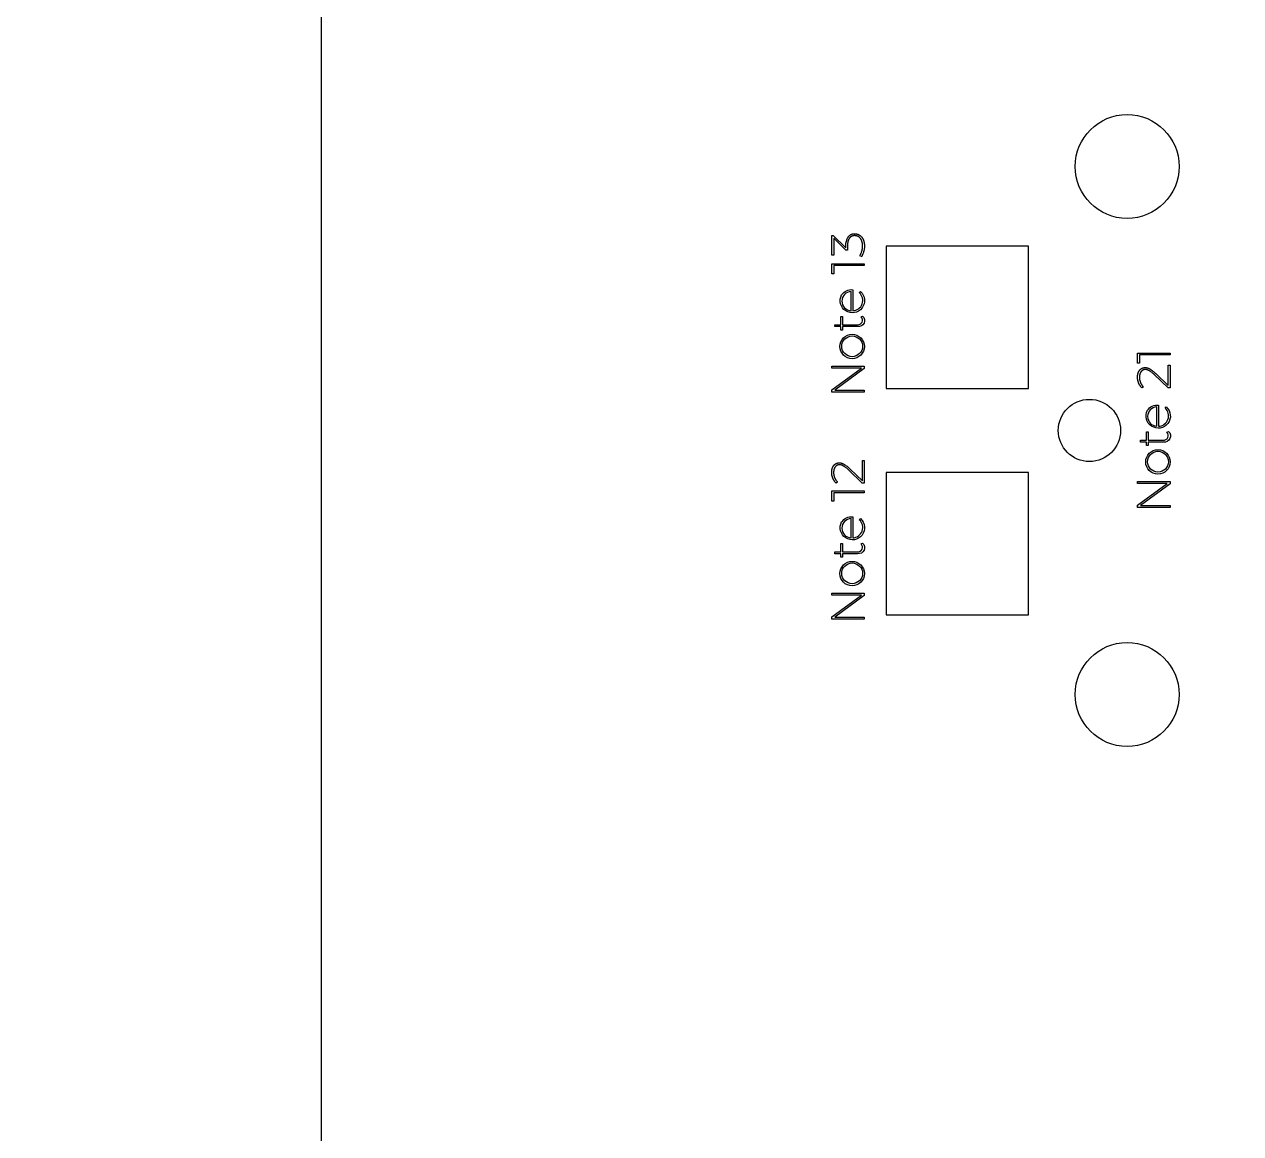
# Model space of a CAD drawing. Header units: millimetres. Extents: x 392 to 1349, y 886 to 1236.
# Drawn here: x 957 to 1038.9, y 1018.3 to 1093 of the extents above; entities that cross this region are included whole.
import ezdxf

# ---------------------------------------------------------------- set-up
doc = ezdxf.new("R2010")
doc.units = ezdxf.units.MM
doc.header["$MEASUREMENT"] = 0
doc.layers.add('Fab 3$Electronics$CUT3', color=3, linetype='Continuous', true_color=0x00ff00)
doc.layers.add('Fab 3$Electronics$ENGRAVE3', color=25, linetype='Continuous', true_color=0x996633)

msp = doc.modelspace()

# ---------------------------------------------------------------- linework, layer by layer
at = {"layer": 'Fab 3$Electronics$CUT3'}
msp.add_lwpolyline([(977.008, 916.164), (1100.844, 916.164, 0.414214), (1120.844, 936.164), (1120.844, 1195.164, 0.414214), (1100.844, 1215.164), (977.008, 1215.164, 0.414214), (957.008, 1195.164), (957.008, 1188.164, 0.414214), (967.008, 1178.164, -0.414214), (977.008, 1168.164), (977.008, 963.164, -0.414214), (967.008, 953.164, 0.414214), (957.008, 943.164), (957.008, 936.164, 0.414214)], format="xyb", close=True, dxfattribs=at)
msp.add_lwpolyline([(977.008, 916.164), (1100.844, 916.164, 0.414214), (1120.844, 936.164), (1120.844, 1195.164, 0.414214), (1100.844, 1215.164), (977.008, 1215.164, 0.414214), (957.008, 1195.164), (957.008, 1188.164, 0.414214), (967.008, 1178.164, -0.414214), (977.008, 1168.164), (977.008, 963.164, -0.414214), (967.008, 953.164, 0.414214), (957.008, 943.164), (957.008, 936.164, 0.414214)], format="xyb", close=True, dxfattribs=at)
for points in [[(1024.643, 1068.49), (1024.643, 1078.078), (1015.055, 1078.078), (1015.055, 1068.49)], [(1024.643, 1053.25), (1024.643, 1062.838), (1015.055, 1062.838), (1015.055, 1053.25)]]:
    msp.add_lwpolyline(points, close=True, dxfattribs=at)
for centre, radius in [((1031.279, 1083.444), 3.5), ((1028.739, 1065.664), 2.095), ((1031.279, 1047.884), 3.5)]:
    msp.add_circle(centre, radius, dxfattribs=at)
at = {"layer": 'Fab 3$Electronics$ENGRAVE3'}
for points in [[(1012.496, 1078.696), (1012.506, 1078.71), (1012.516, 1078.722), (1012.526, 1078.735), (1012.536, 1078.747), (1012.547, 1078.759), (1012.558, 1078.77), (1012.569, 1078.78), (1012.58, 1078.791), (1012.591, 1078.801), (1012.603, 1078.81), (1012.615, 1078.819), (1012.627, 1078.828), (1012.639, 1078.836), (1012.652, 1078.844), (1012.665, 1078.851), (1012.678, 1078.858), (1012.691, 1078.865), (1012.704, 1078.871), (1012.718, 1078.877), (1012.732, 1078.882), (1012.746, 1078.887), (1012.76, 1078.891), (1012.775, 1078.895), (1012.79, 1078.899), (1012.805, 1078.902), (1012.82, 1078.905), (1012.835, 1078.907), (1012.851, 1078.909), (1012.867, 1078.91), (1012.883, 1078.911), (1012.899, 1078.912), (1012.916, 1078.912), (1012.94, 1078.912), (1012.964, 1078.911), (1012.988, 1078.909), (1013.011, 1078.906), (1013.023, 1078.904), (1013.034, 1078.902), (1013.046, 1078.9), (1013.057, 1078.898), (1013.068, 1078.896), (1013.08, 1078.893), (1013.091, 1078.89), (1013.102, 1078.887), (1013.113, 1078.884), (1013.123, 1078.881), (1013.134, 1078.877), (1013.145, 1078.873), (1013.155, 1078.869), (1013.166, 1078.865), (1013.176, 1078.86), (1013.187, 1078.856), (1013.197, 1078.851), (1013.207, 1078.846), (1013.217, 1078.841), (1013.227, 1078.836), (1013.237, 1078.83), (1013.247, 1078.824), (1013.256, 1078.818), (1013.266, 1078.812), (1013.276, 1078.806), (1013.285, 1078.799), (1013.294, 1078.793), (1013.303, 1078.786), (1013.312, 1078.779), (1013.321, 1078.771), (1013.33, 1078.764), (1013.338, 1078.757), (1013.347, 1078.749), (1013.355, 1078.741), (1013.363, 1078.733), (1013.371, 1078.725), (1013.379, 1078.716), (1013.387, 1078.708), (1013.395, 1078.699), (1013.402, 1078.69), (1013.409, 1078.681), (1013.417, 1078.672), (1013.424, 1078.662), (1013.431, 1078.653), (1013.444, 1078.633), (1013.457, 1078.613), (1013.47, 1078.592), (1013.482, 1078.57), (1013.493, 1078.547), (1013.504, 1078.524), (1013.514, 1078.5), (1013.524, 1078.476), (1013.533, 1078.451), (1013.541, 1078.426), (1013.548, 1078.4), (1013.555, 1078.374), (1013.562, 1078.347), (1013.567, 1078.32), (1013.572, 1078.292), (1013.576, 1078.264), (1013.58, 1078.235), (1013.583, 1078.206), (1013.585, 1078.176), (1013.587, 1078.145), (1013.588, 1078.114), (1013.588, 1078.083), (1013.588, 1078.035), (1013.585, 1077.988), (1013.581, 1077.94), (1013.575, 1077.892), (1013.568, 1077.845), (1013.558, 1077.797), (1013.548, 1077.75), (1013.535, 1077.703), (1013.521, 1077.656), (1013.506, 1077.611), (1013.49, 1077.567), (1013.481, 1077.546), (1013.473, 1077.525), (1013.463, 1077.504), (1013.454, 1077.484), (1013.444, 1077.464), (1013.434, 1077.444), (1013.424, 1077.425), (1013.413, 1077.406), (1013.402, 1077.388), (1013.391, 1077.369), (1013.279, 1077.432), (1013.289, 1077.449), (1013.299, 1077.465), (1013.309, 1077.483), (1013.319, 1077.5), (1013.328, 1077.518), (1013.337, 1077.536), (1013.346, 1077.555), (1013.354, 1077.573), (1013.363, 1077.592), (1013.371, 1077.612), (1013.386, 1077.651), (1013.4, 1077.692), (1013.413, 1077.734), (1013.419, 1077.755), (1013.425, 1077.777), (1013.43, 1077.798), (1013.435, 1077.82), (1013.439, 1077.841), (1013.444, 1077.863), (1013.447, 1077.884), (1013.451, 1077.906), (1013.454, 1077.927), (1013.456, 1077.949), (1013.458, 1077.971), (1013.46, 1077.992), (1013.461, 1078.014), (1013.462, 1078.036), (1013.463, 1078.058), (1013.463, 1078.08), (1013.463, 1078.12), (1013.461, 1078.159), (1013.458, 1078.197), (1013.454, 1078.234), (1013.452, 1078.252), (1013.449, 1078.27), (1013.446, 1078.287), (1013.442, 1078.305), (1013.439, 1078.322), (1013.435, 1078.339), (1013.431, 1078.355), (1013.426, 1078.371), (1013.422, 1078.387), (1013.417, 1078.403), (1013.411, 1078.418), (1013.406, 1078.433), (1013.4, 1078.448), (1013.394, 1078.463), (1013.387, 1078.477), (1013.38, 1078.491), (1013.373, 1078.505), (1013.366, 1078.519), (1013.358, 1078.532), (1013.351, 1078.545), (1013.342, 1078.558), (1013.334, 1078.57), (1013.325, 1078.583), (1013.316, 1078.595), (1013.307, 1078.606), (1013.297, 1078.618), (1013.288, 1078.628), (1013.278, 1078.639), (1013.268, 1078.649), (1013.258, 1078.659), (1013.247, 1078.668), (1013.237, 1078.677), (1013.226, 1078.686), (1013.215, 1078.694), (1013.204, 1078.702), (1013.193, 1078.71), (1013.181, 1078.717), (1013.169, 1078.724), (1013.158, 1078.73), (1013.146, 1078.737), (1013.133, 1078.742), (1013.121, 1078.748), (1013.108, 1078.753), (1013.096, 1078.757), (1013.083, 1078.762), (1013.069, 1078.765), (1013.056, 1078.769), (1013.043, 1078.772), (1013.029, 1078.775), (1013.015, 1078.777), (1013.001, 1078.779), (1012.987, 1078.781), (1012.972, 1078.782), (1012.958, 1078.783), (1012.943, 1078.784), (1012.928, 1078.784), (1012.913, 1078.784), (1012.899, 1078.783), (1012.884, 1078.782), (1012.87, 1078.781), (1012.856, 1078.779), (1012.843, 1078.777), (1012.829, 1078.775), (1012.816, 1078.772), (1012.803, 1078.769), (1012.791, 1078.766), (1012.778, 1078.762), (1012.766, 1078.758), (1012.754, 1078.753), (1012.742, 1078.748), (1012.73, 1078.743), (1012.719, 1078.737), (1012.708, 1078.731), (1012.697, 1078.725), (1012.686, 1078.718), (1012.675, 1078.711), (1012.665, 1078.704), (1012.655, 1078.696), (1012.645, 1078.688), (1012.636, 1078.679), (1012.626, 1078.67), (1012.617, 1078.661), (1012.608, 1078.651), (1012.599, 1078.641), (1012.591, 1078.631), (1012.582, 1078.62), (1012.574, 1078.609), (1012.567, 1078.598), (1012.559, 1078.586), (1012.552, 1078.574), (1012.544, 1078.561), (1012.538, 1078.549), (1012.531, 1078.536), (1012.525, 1078.523), (1012.518, 1078.509), (1012.512, 1078.495), (1012.507, 1078.481), (1012.501, 1078.467), (1012.496, 1078.452), (1012.491, 1078.437), (1012.487, 1078.421), (1012.482, 1078.406), (1012.478, 1078.39), (1012.474, 1078.374), (1012.47, 1078.357), (1012.467, 1078.34), (1012.46, 1078.306), (1012.455, 1078.27), (1012.451, 1078.233), (1012.447, 1078.195), (1012.445, 1078.156), (1012.443, 1078.115), (1012.443, 1078.074), (1012.443, 1077.811), (1012.343, 1077.811), (1011.52, 1078.624), (1011.52, 1077.47), (1011.391, 1077.47), (1011.391, 1078.8), (1011.492, 1078.8), (1012.333, 1077.973), (1012.337, 1078.114, -0.151558)], [(1012.053, 1074.795, -0.26868), (1012.8, 1075.144), (1012.8, 1073.72, 0.675793), (1013.238, 1074.944), (1013.322, 1075.019, -2.057104)], [(1012.684, 1075.025, 0.952108), (1012.684, 1073.724)], [(1013.466, 1073.37, -0.750475), (1013.128, 1072.66), (1012.102, 1072.66), (1012.102, 1072.422), (1011.989, 1072.422), (1011.989, 1072.66), (1011.585, 1072.66), (1011.585, 1072.785), (1011.989, 1072.785), (1011.989, 1073.339), (1012.102, 1073.339), (1012.102, 1072.785), (1013.113, 1072.785, 0.724121), (1013.36, 1073.32)], [(1032.65, 1067.022, -0.26868), (1033.396, 1067.371), (1033.396, 1065.947, 0.675793), (1033.834, 1067.171), (1033.919, 1067.246, -2.057104)], [(1033.28, 1067.252, 0.952108), (1033.28, 1065.95)], [(1034.063, 1065.596, -0.750475), (1033.725, 1064.886), (1032.698, 1064.886), (1032.698, 1064.648), (1032.585, 1064.648), (1032.585, 1064.886), (1032.182, 1064.886), (1032.182, 1065.011), (1032.585, 1065.011), (1032.585, 1065.565), (1032.698, 1065.565), (1032.698, 1065.011), (1033.709, 1065.011, 0.724121), (1033.956, 1065.546)], [(1012.053, 1059.502, -0.26868), (1012.8, 1059.851), (1012.8, 1058.427, 0.675793), (1013.238, 1059.65), (1013.322, 1059.726, -2.057104)], [(1012.684, 1059.732, 0.952108), (1012.684, 1058.43)], [(1013.466, 1058.076, -0.750475), (1013.128, 1057.366), (1012.102, 1057.366), (1012.102, 1057.128), (1011.989, 1057.128), (1011.989, 1057.366), (1011.585, 1057.366), (1011.585, 1057.491), (1011.989, 1057.491), (1011.989, 1058.045), (1012.102, 1058.045), (1012.102, 1057.491), (1013.113, 1057.491, 0.724121), (1013.36, 1058.026)]]:
    msp.add_lwpolyline(points, format="xyb", close=True, dxfattribs=at)
for points in [[(1011.391, 1076.202), (1011.391, 1076.891), (1013.579, 1076.891), (1013.579, 1076.762), (1011.52, 1076.762), (1011.52, 1076.202)], [(1031.988, 1070.187), (1031.988, 1070.876), (1034.175, 1070.876), (1034.175, 1070.748), (1032.116, 1070.748), (1032.116, 1070.187)], [(1011.391, 1069.865), (1011.391, 1069.993), (1013.579, 1069.993), (1013.579, 1069.84), (1011.589, 1068.382), (1013.579, 1068.382), (1013.579, 1068.25), (1011.391, 1068.25), (1011.391, 1068.404), (1013.385, 1069.865)], [(1034.047, 1070.056), (1034.175, 1070.056), (1034.175, 1068.532), (1034.041, 1068.535), (1033.121, 1069.414), (1033.079, 1069.454), (1033.038, 1069.491), (1032.997, 1069.527), (1032.956, 1069.56), (1032.915, 1069.591), (1032.874, 1069.62), (1032.853, 1069.633), (1032.833, 1069.646), (1032.812, 1069.659), (1032.792, 1069.671), (1032.772, 1069.682), (1032.752, 1069.693), (1032.733, 1069.703), (1032.713, 1069.712), (1032.695, 1069.721), (1032.676, 1069.728), (1032.658, 1069.735), (1032.64, 1069.741), (1032.623, 1069.747), (1032.606, 1069.752), (1032.597, 1069.754), (1032.589, 1069.756), (1032.581, 1069.757), (1032.573, 1069.759), (1032.564, 1069.76), (1032.557, 1069.762), (1032.549, 1069.763), (1032.541, 1069.763), (1032.533, 1069.764), (1032.525, 1069.765), (1032.518, 1069.765), (1032.51, 1069.765), (1032.499, 1069.765), (1032.487, 1069.764), (1032.476, 1069.764), (1032.465, 1069.763), (1032.454, 1069.761), (1032.443, 1069.76), (1032.432, 1069.758), (1032.421, 1069.756), (1032.411, 1069.753), (1032.401, 1069.751), (1032.391, 1069.748), (1032.381, 1069.744), (1032.371, 1069.741), (1032.361, 1069.737), (1032.352, 1069.733), (1032.343, 1069.729), (1032.333, 1069.724), (1032.324, 1069.719), (1032.316, 1069.714), (1032.307, 1069.708), (1032.298, 1069.702), (1032.29, 1069.696), (1032.282, 1069.69), (1032.274, 1069.683), (1032.266, 1069.676), (1032.258, 1069.669), (1032.25, 1069.661), (1032.243, 1069.653), (1032.236, 1069.645), (1032.228, 1069.637), (1032.221, 1069.628), (1032.215, 1069.619), (1032.208, 1069.61), (1032.202, 1069.601), (1032.195, 1069.591), (1032.189, 1069.581), (1032.184, 1069.571), (1032.178, 1069.561), (1032.173, 1069.551), (1032.167, 1069.54), (1032.162, 1069.529), (1032.158, 1069.518), (1032.153, 1069.507), (1032.149, 1069.495), (1032.145, 1069.484), (1032.141, 1069.472), (1032.137, 1069.46), (1032.134, 1069.448), (1032.13, 1069.435), (1032.127, 1069.422), (1032.124, 1069.41), (1032.122, 1069.397), (1032.119, 1069.383), (1032.117, 1069.37), (1032.113, 1069.342), (1032.11, 1069.314), (1032.108, 1069.284), (1032.107, 1069.254), (1032.107, 1069.224), (1032.107, 1069.203), (1032.108, 1069.183), (1032.109, 1069.162), (1032.111, 1069.142), (1032.114, 1069.121), (1032.117, 1069.101), (1032.12, 1069.08), (1032.124, 1069.06), (1032.129, 1069.039), (1032.134, 1069.018), (1032.14, 1068.998), (1032.146, 1068.977), (1032.153, 1068.956), (1032.161, 1068.935), (1032.169, 1068.914), (1032.177, 1068.893), (1032.186, 1068.873), (1032.196, 1068.852), (1032.205, 1068.832), (1032.216, 1068.812), (1032.226, 1068.792), (1032.238, 1068.773), (1032.249, 1068.754), (1032.261, 1068.735), (1032.274, 1068.716), (1032.286, 1068.698), (1032.3, 1068.68), (1032.314, 1068.662), (1032.328, 1068.645), (1032.342, 1068.628), (1032.357, 1068.611), (1032.373, 1068.594), (1032.269, 1068.529), (1032.252, 1068.547), (1032.236, 1068.565), (1032.22, 1068.584), (1032.204, 1068.603), (1032.189, 1068.623), (1032.175, 1068.643), (1032.161, 1068.663), (1032.147, 1068.683), (1032.134, 1068.704), (1032.121, 1068.725), (1032.109, 1068.747), (1032.097, 1068.768), (1032.086, 1068.791), (1032.075, 1068.813), (1032.065, 1068.836), (1032.055, 1068.859), (1032.046, 1068.882), (1032.037, 1068.906), (1032.029, 1068.929), (1032.021, 1068.952), (1032.015, 1068.976), (1032.008, 1068.999), (1032.003, 1069.023), (1031.998, 1069.046), (1031.993, 1069.07), (1031.989, 1069.094), (1031.986, 1069.117), (1031.983, 1069.141), (1031.981, 1069.165), (1031.98, 1069.188), (1031.979, 1069.212), (1031.978, 1069.236), (1031.979, 1069.274), (1031.981, 1069.311), (1031.983, 1069.347), (1031.987, 1069.381), (1031.99, 1069.398), (1031.992, 1069.415), (1031.995, 1069.432), (1031.998, 1069.448), (1032.002, 1069.464), (1032.005, 1069.48), (1032.009, 1069.495), (1032.014, 1069.511), (1032.018, 1069.526), (1032.023, 1069.54), (1032.028, 1069.555), (1032.033, 1069.569), (1032.039, 1069.583), (1032.045, 1069.597), (1032.051, 1069.611), (1032.058, 1069.624), (1032.064, 1069.637), (1032.071, 1069.65), (1032.079, 1069.662), (1032.086, 1069.674), (1032.094, 1069.687), (1032.102, 1069.698), (1032.111, 1069.71), (1032.119, 1069.721), (1032.128, 1069.732), (1032.137, 1069.743), (1032.146, 1069.753), (1032.156, 1069.763), (1032.166, 1069.772), (1032.175, 1069.782), (1032.185, 1069.791), (1032.196, 1069.799), (1032.206, 1069.807), (1032.217, 1069.815), (1032.227, 1069.823), (1032.238, 1069.83), (1032.25, 1069.837), (1032.261, 1069.843), (1032.273, 1069.849), (1032.284, 1069.855), (1032.296, 1069.86), (1032.308, 1069.865), (1032.321, 1069.87), (1032.333, 1069.874), (1032.346, 1069.878), (1032.359, 1069.882), (1032.372, 1069.885), (1032.385, 1069.888), (1032.398, 1069.891), (1032.412, 1069.893), (1032.426, 1069.895), (1032.44, 1069.897), (1032.454, 1069.898), (1032.469, 1069.899), (1032.483, 1069.899), (1032.498, 1069.899), (1032.507, 1069.899), (1032.516, 1069.899), (1032.525, 1069.899), (1032.534, 1069.898), (1032.544, 1069.897), (1032.553, 1069.896), (1032.563, 1069.894), (1032.572, 1069.893), (1032.582, 1069.891), (1032.592, 1069.889), (1032.601, 1069.887), (1032.611, 1069.884), (1032.621, 1069.882), (1032.631, 1069.879), (1032.652, 1069.873), (1032.672, 1069.866), (1032.693, 1069.858), (1032.714, 1069.849), (1032.736, 1069.84), (1032.758, 1069.829), (1032.78, 1069.818), (1032.802, 1069.806), (1032.825, 1069.793), (1032.848, 1069.779), (1032.871, 1069.765), (1032.917, 1069.735), (1032.964, 1069.702), (1033.011, 1069.667), (1033.058, 1069.629), (1033.106, 1069.589), (1033.154, 1069.547), (1033.202, 1069.502), (1034.047, 1068.688)], [(1013.451, 1063.644), (1013.579, 1063.644), (1013.579, 1062.12), (1013.444, 1062.123), (1012.524, 1063.002), (1012.483, 1063.042), (1012.442, 1063.079), (1012.4, 1063.114), (1012.359, 1063.148), (1012.318, 1063.179), (1012.277, 1063.207), (1012.257, 1063.221), (1012.236, 1063.234), (1012.216, 1063.247), (1012.196, 1063.259), (1012.176, 1063.27), (1012.156, 1063.281), (1012.136, 1063.291), (1012.117, 1063.3), (1012.098, 1063.308), (1012.08, 1063.316), (1012.062, 1063.323), (1012.044, 1063.329), (1012.027, 1063.335), (1012.009, 1063.339), (1012.001, 1063.342), (1011.993, 1063.343), (1011.984, 1063.345), (1011.976, 1063.347), (1011.968, 1063.348), (1011.96, 1063.349), (1011.952, 1063.35), (1011.944, 1063.351), (1011.937, 1063.352), (1011.929, 1063.352), (1011.922, 1063.353), (1011.914, 1063.353), (1011.902, 1063.352), (1011.891, 1063.352), (1011.88, 1063.351), (1011.868, 1063.35), (1011.857, 1063.349), (1011.846, 1063.348), (1011.836, 1063.346), (1011.825, 1063.344), (1011.815, 1063.341), (1011.805, 1063.338), (1011.794, 1063.335), (1011.784, 1063.332), (1011.775, 1063.329), (1011.765, 1063.325), (1011.756, 1063.321), (1011.746, 1063.316), (1011.737, 1063.312), (1011.728, 1063.307), (1011.719, 1063.301), (1011.711, 1063.296), (1011.702, 1063.29), (1011.694, 1063.284), (1011.685, 1063.277), (1011.677, 1063.271), (1011.669, 1063.264), (1011.662, 1063.257), (1011.654, 1063.249), (1011.647, 1063.241), (1011.639, 1063.233), (1011.632, 1063.225), (1011.625, 1063.216), (1011.618, 1063.207), (1011.612, 1063.198), (1011.605, 1063.188), (1011.599, 1063.179), (1011.593, 1063.169), (1011.587, 1063.159), (1011.582, 1063.149), (1011.576, 1063.138), (1011.571, 1063.128), (1011.566, 1063.117), (1011.561, 1063.106), (1011.557, 1063.095), (1011.553, 1063.083), (1011.548, 1063.072), (1011.545, 1063.06), (1011.541, 1063.048), (1011.537, 1063.035), (1011.534, 1063.023), (1011.531, 1063.01), (1011.528, 1062.997), (1011.526, 1062.984), (1011.523, 1062.971), (1011.521, 1062.957), (1011.517, 1062.93), (1011.514, 1062.901), (1011.512, 1062.872), (1011.511, 1062.842), (1011.51, 1062.811), (1011.511, 1062.791), (1011.511, 1062.77), (1011.513, 1062.75), (1011.515, 1062.73), (1011.517, 1062.709), (1011.52, 1062.689), (1011.524, 1062.668), (1011.528, 1062.647), (1011.533, 1062.627), (1011.538, 1062.606), (1011.544, 1062.585), (1011.55, 1062.564), (1011.557, 1062.544), (1011.564, 1062.523), (1011.572, 1062.502), (1011.581, 1062.481), (1011.59, 1062.46), (1011.599, 1062.44), (1011.609, 1062.42), (1011.619, 1062.4), (1011.63, 1062.38), (1011.641, 1062.361), (1011.653, 1062.341), (1011.665, 1062.323), (1011.677, 1062.304), (1011.69, 1062.286), (1011.703, 1062.268), (1011.717, 1062.25), (1011.731, 1062.233), (1011.746, 1062.216), (1011.761, 1062.199), (1011.776, 1062.182), (1011.673, 1062.116), (1011.656, 1062.135), (1011.64, 1062.153), (1011.624, 1062.172), (1011.608, 1062.191), (1011.593, 1062.211), (1011.578, 1062.23), (1011.564, 1062.251), (1011.551, 1062.271), (1011.538, 1062.292), (1011.525, 1062.313), (1011.513, 1062.334), (1011.501, 1062.356), (1011.49, 1062.378), (1011.479, 1062.401), (1011.469, 1062.424), (1011.459, 1062.447), (1011.449, 1062.47), (1011.441, 1062.493), (1011.433, 1062.517), (1011.425, 1062.54), (1011.418, 1062.563), (1011.412, 1062.587), (1011.406, 1062.61), (1011.401, 1062.634), (1011.397, 1062.658), (1011.393, 1062.681), (1011.39, 1062.705), (1011.387, 1062.729), (1011.385, 1062.752), (1011.383, 1062.776), (1011.382, 1062.8), (1011.382, 1062.824), (1011.383, 1062.862), (1011.384, 1062.898), (1011.387, 1062.934), (1011.391, 1062.969), (1011.393, 1062.986), (1011.396, 1063.003), (1011.399, 1063.019), (1011.402, 1063.036), (1011.405, 1063.052), (1011.409, 1063.068), (1011.413, 1063.083), (1011.417, 1063.098), (1011.422, 1063.113), (1011.427, 1063.128), (1011.432, 1063.143), (1011.437, 1063.157), (1011.443, 1063.171), (1011.449, 1063.185), (1011.455, 1063.198), (1011.461, 1063.212), (1011.468, 1063.225), (1011.475, 1063.237), (1011.482, 1063.25), (1011.49, 1063.262), (1011.498, 1063.274), (1011.506, 1063.286), (1011.514, 1063.298), (1011.523, 1063.309), (1011.532, 1063.32), (1011.541, 1063.33), (1011.55, 1063.341), (1011.56, 1063.351), (1011.569, 1063.36), (1011.579, 1063.369), (1011.589, 1063.378), (1011.599, 1063.387), (1011.61, 1063.395), (1011.62, 1063.403), (1011.631, 1063.41), (1011.642, 1063.418), (1011.653, 1063.424), (1011.665, 1063.431), (1011.676, 1063.437), (1011.688, 1063.443), (1011.7, 1063.448), (1011.712, 1063.453), (1011.724, 1063.458), (1011.737, 1063.462), (1011.75, 1063.466), (1011.762, 1063.47), (1011.775, 1063.473), (1011.789, 1063.476), (1011.802, 1063.479), (1011.816, 1063.481), (1011.83, 1063.483), (1011.844, 1063.484), (1011.858, 1063.486), (1011.872, 1063.486), (1011.887, 1063.487), (1011.902, 1063.487), (1011.911, 1063.487), (1011.92, 1063.487), (1011.929, 1063.486), (1011.938, 1063.486), (1011.948, 1063.485), (1011.957, 1063.483), (1011.966, 1063.482), (1011.976, 1063.481), (1011.986, 1063.479), (1011.995, 1063.477), (1012.005, 1063.475), (1012.015, 1063.472), (1012.025, 1063.47), (1012.035, 1063.467), (1012.055, 1063.461), (1012.076, 1063.454), (1012.097, 1063.446), (1012.118, 1063.437), (1012.139, 1063.427), (1012.161, 1063.417), (1012.183, 1063.406), (1012.206, 1063.394), (1012.229, 1063.381), (1012.252, 1063.367), (1012.275, 1063.353), (1012.321, 1063.323), (1012.367, 1063.29), (1012.414, 1063.255), (1012.462, 1063.217), (1012.509, 1063.177), (1012.557, 1063.135), (1012.606, 1063.09), (1013.451, 1062.276)], [(1031.988, 1062.091), (1031.988, 1062.22), (1034.175, 1062.22), (1034.175, 1062.066), (1032.185, 1060.608), (1034.175, 1060.608), (1034.175, 1060.477), (1031.988, 1060.477), (1031.988, 1060.63), (1033.981, 1062.091)], [(1011.391, 1060.909), (1011.391, 1061.597), (1013.579, 1061.597), (1013.579, 1061.469), (1011.52, 1061.469), (1011.52, 1060.909)], [(1011.391, 1054.571), (1011.391, 1054.7), (1013.579, 1054.7), (1013.579, 1054.546), (1011.589, 1053.088), (1013.579, 1053.088), (1013.579, 1052.957), (1011.391, 1052.957), (1011.391, 1053.11), (1013.385, 1054.571)]]:
    msp.add_lwpolyline(points, close=True, dxfattribs=at)
for centre, radius in [((1012.76, 1071.319), 0.824), ((1012.761, 1071.332), 0.7), ((1033.356, 1063.545), 0.824), ((1033.357, 1063.559), 0.7), ((1012.76, 1056.025), 0.824), ((1012.761, 1056.039), 0.7)]:
    msp.add_circle(centre, radius, dxfattribs=at)

doc.saveas('drawing.dxf')
